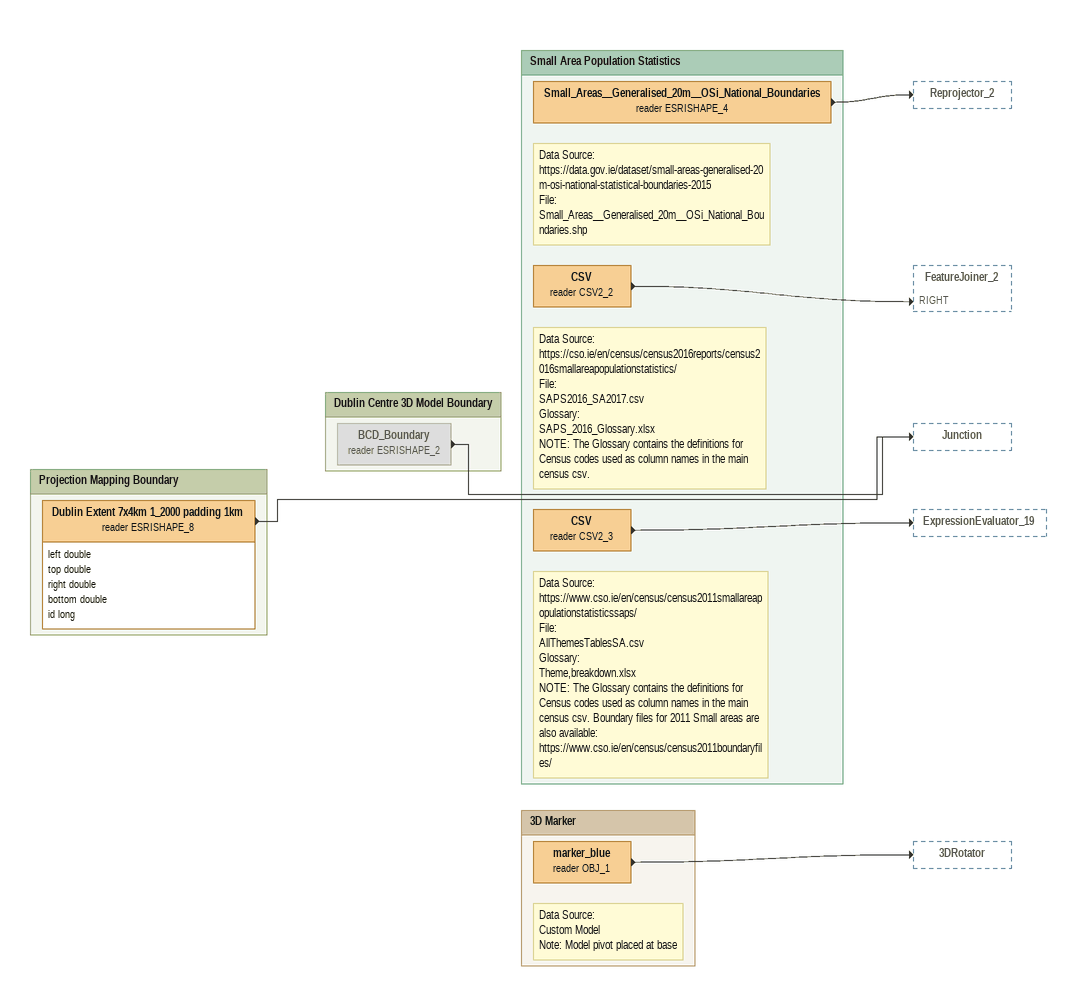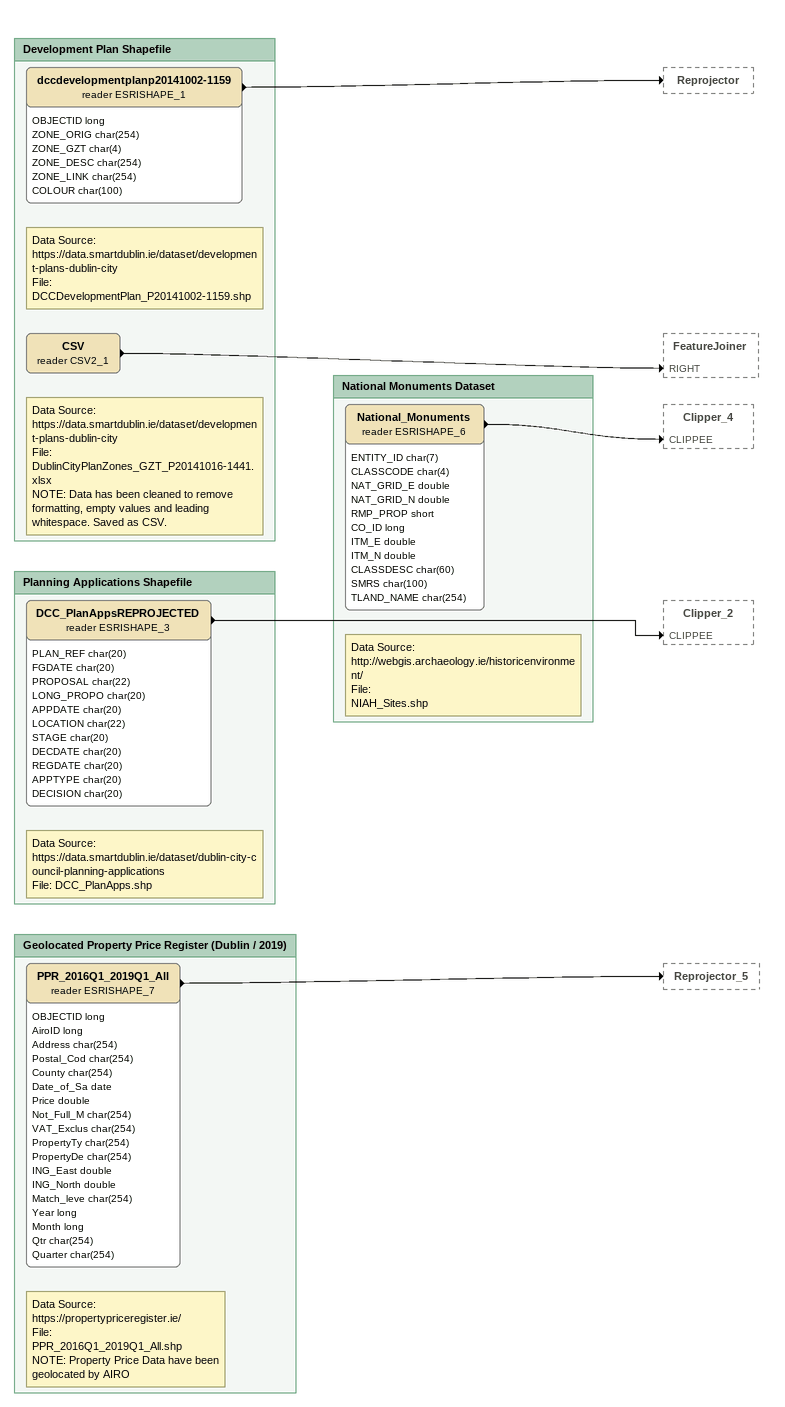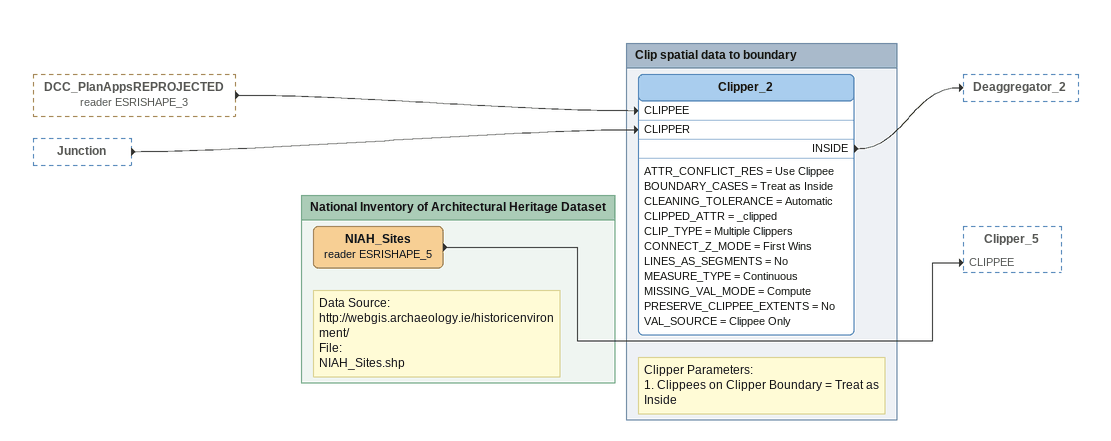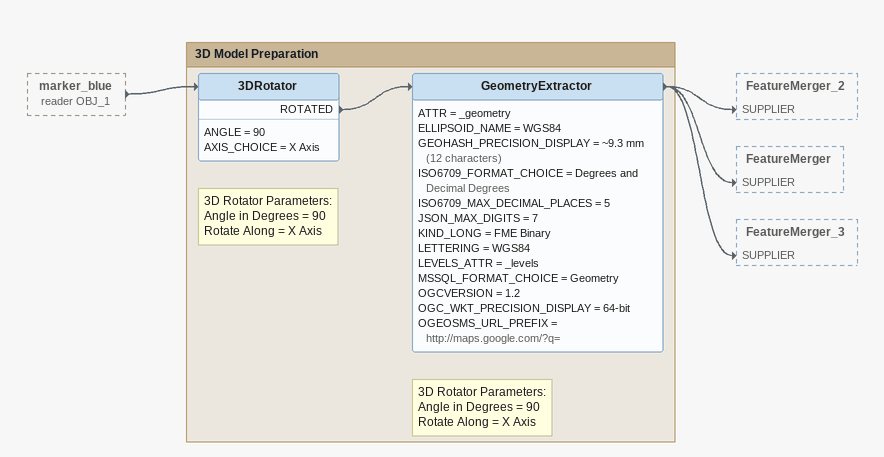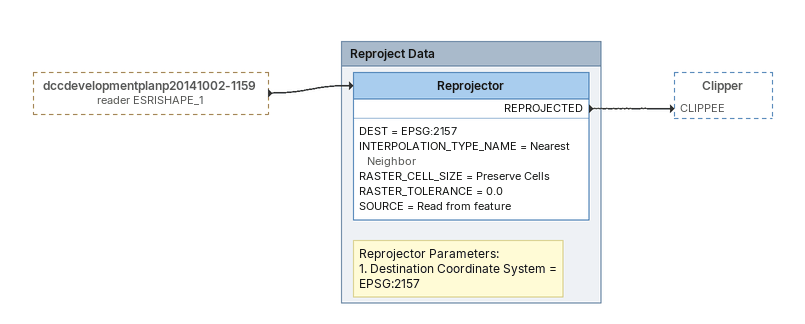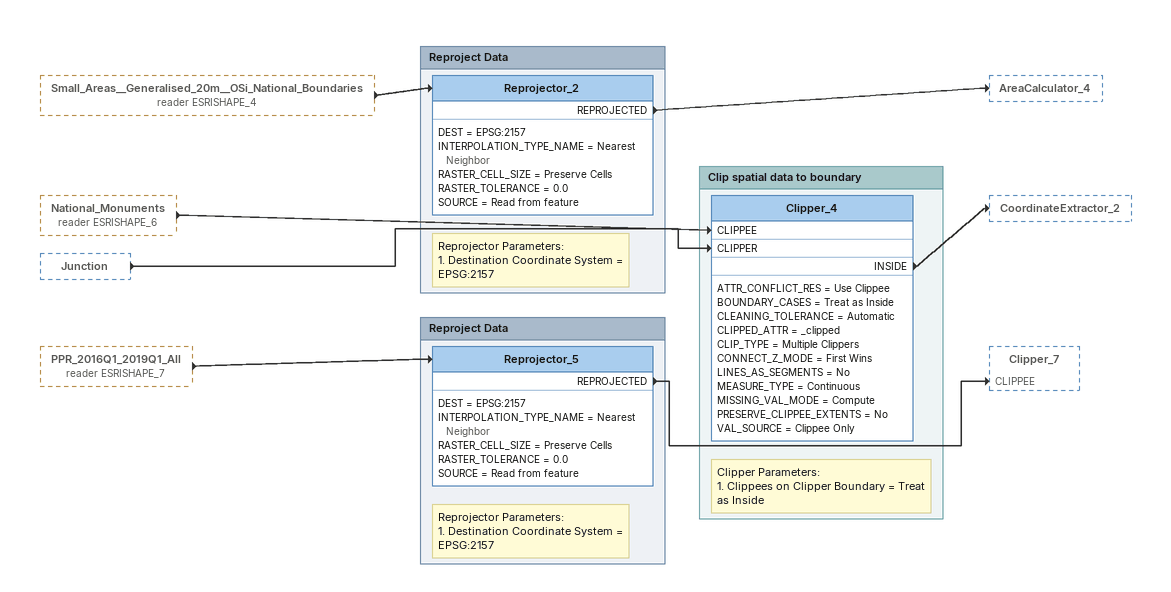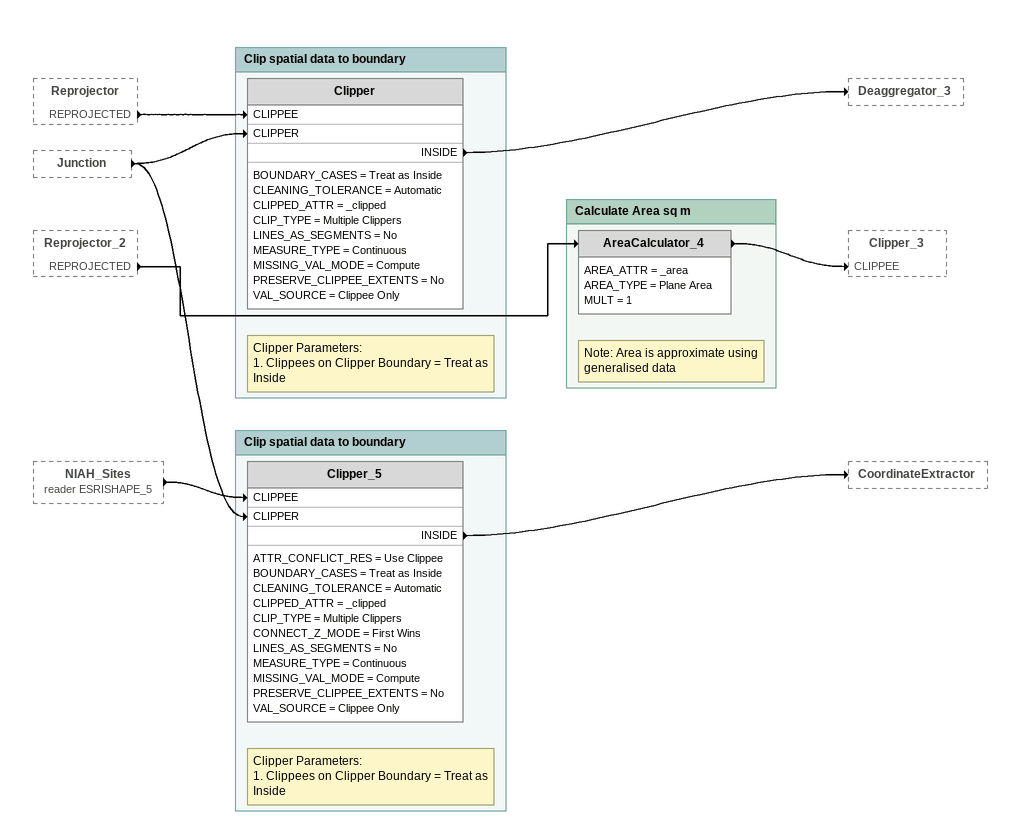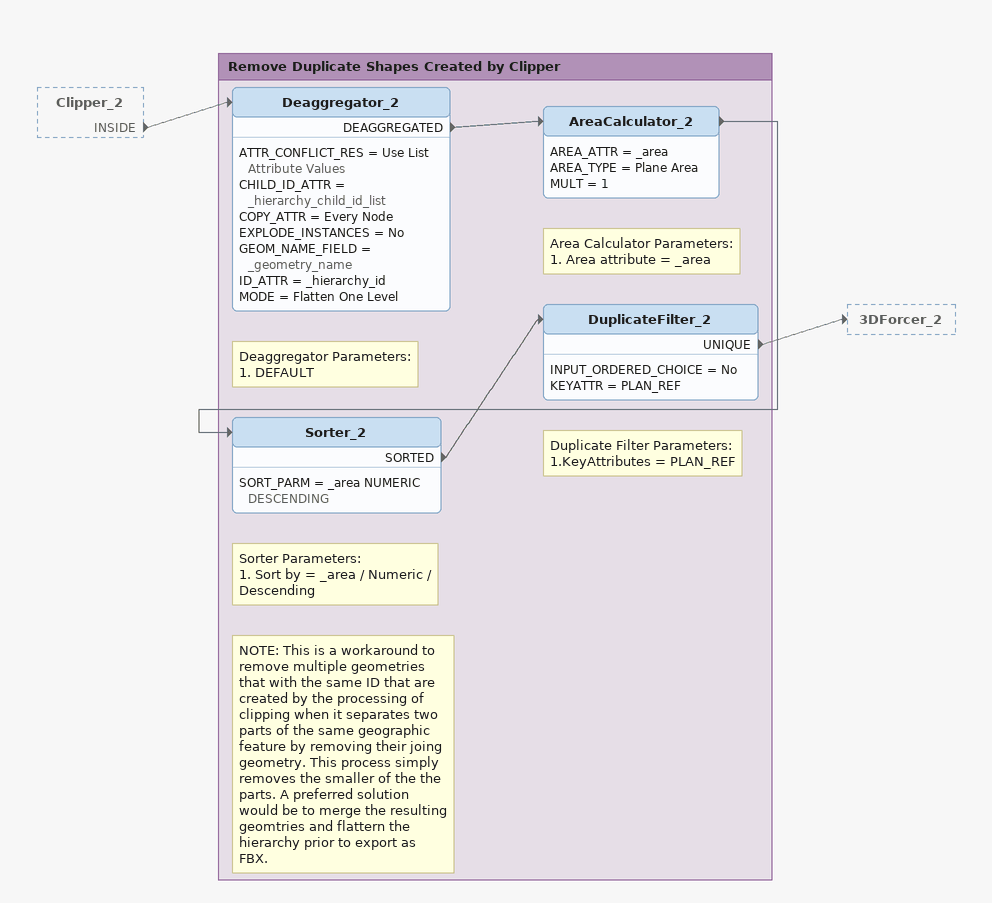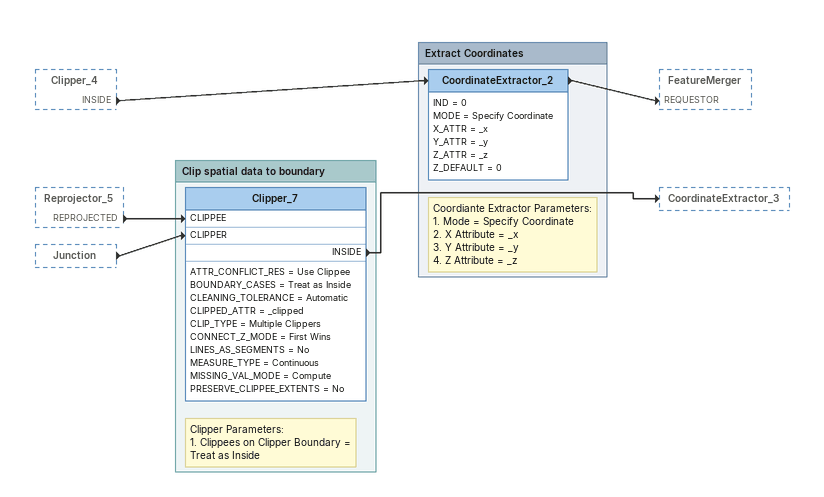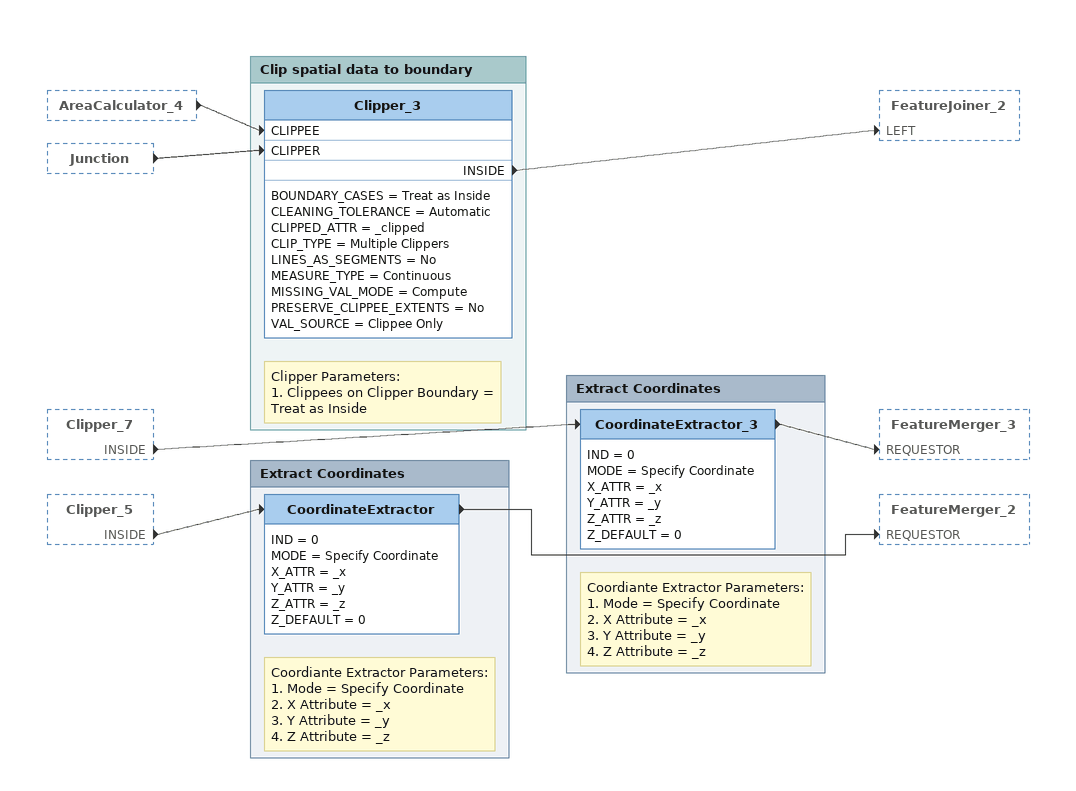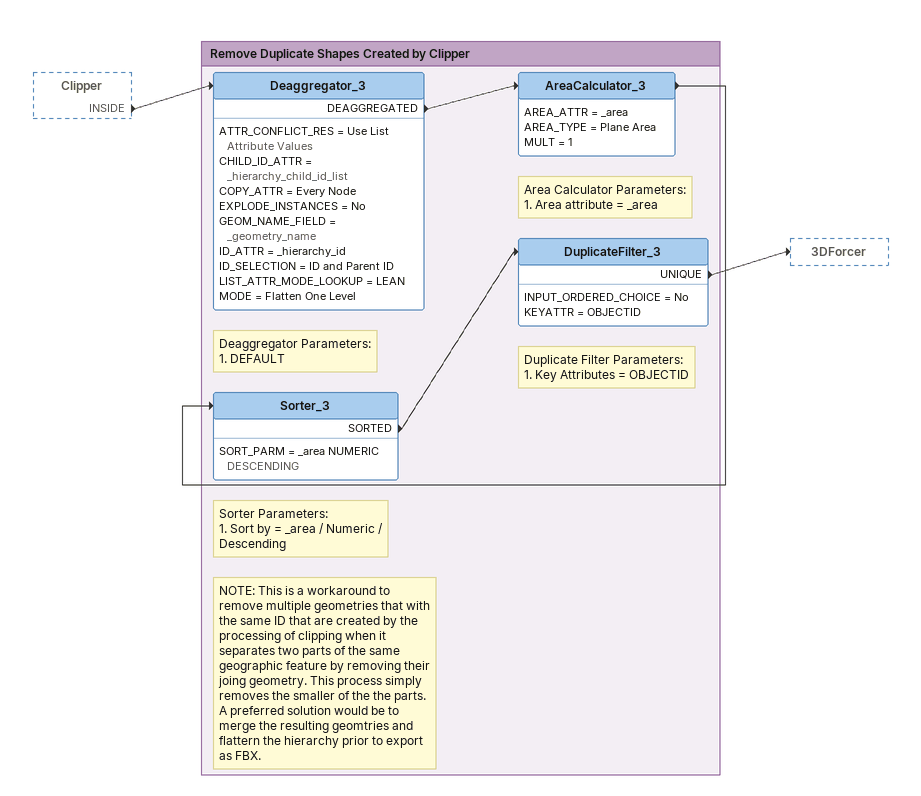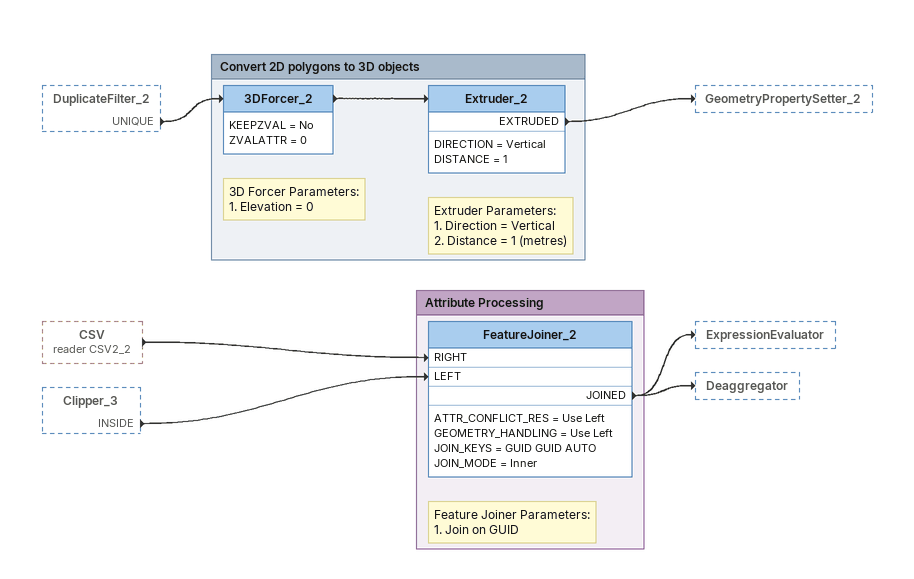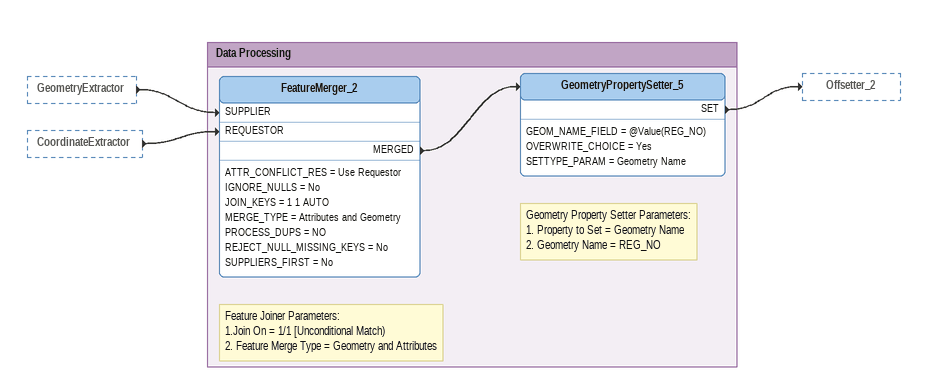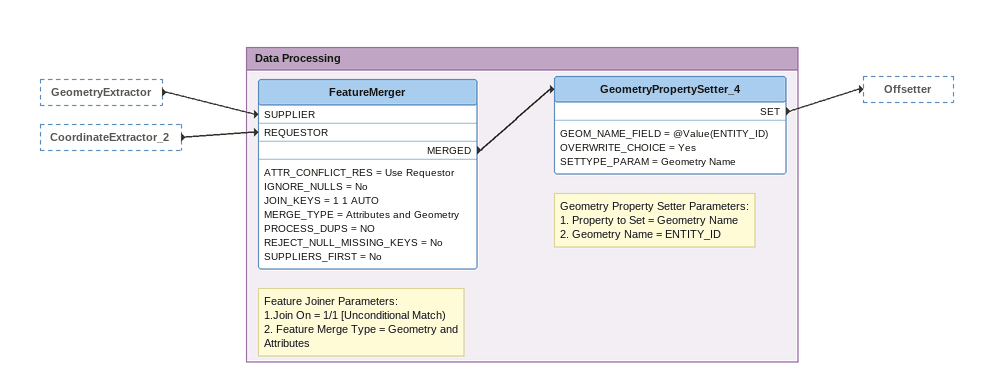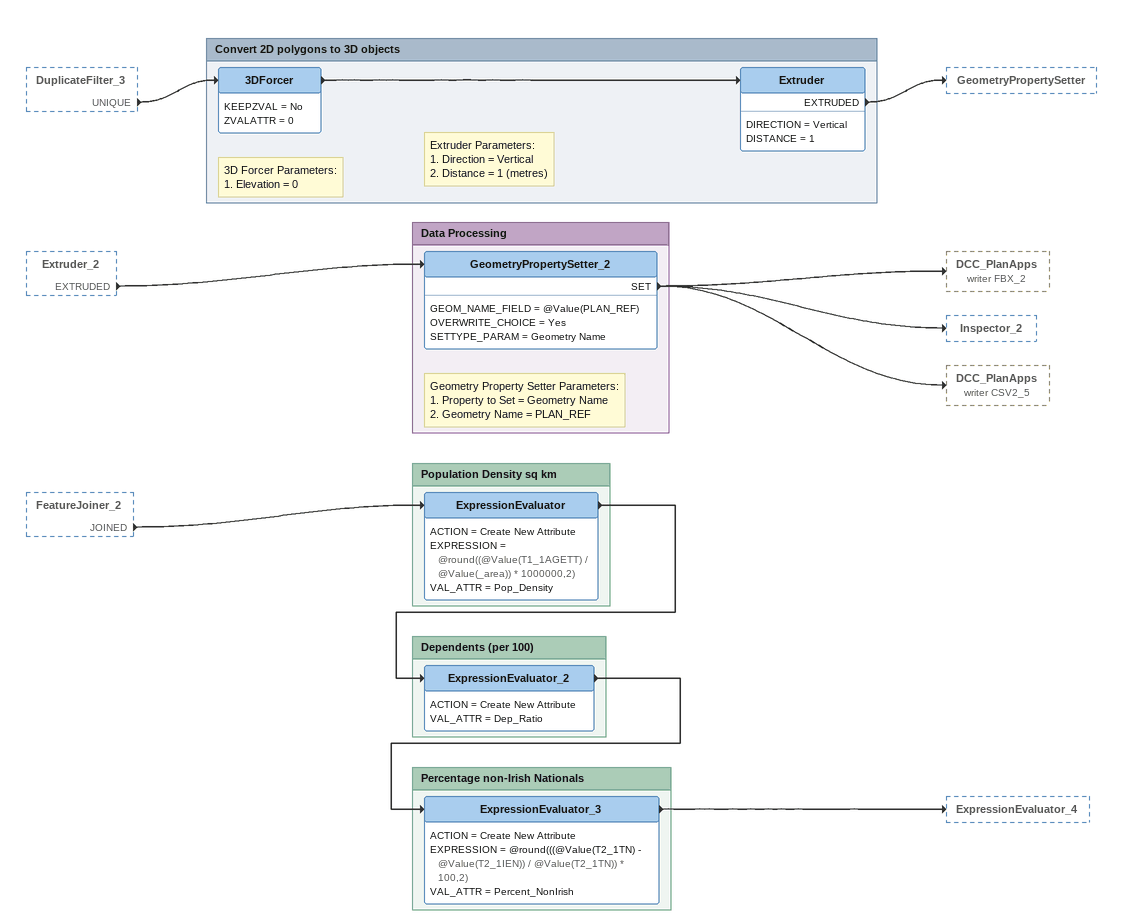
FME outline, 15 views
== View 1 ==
Bookmark: Projection Mapping Boundary
Dublin Extent 7x4km 1_2000 padding 1km (reader ESRISHAPE_8)
    attributes: left double, top double, right double, bottom double, id long
    -> Junction

Bookmark: Dublin Centre 3D Model Boundary
BCD_Boundary (reader ESRISHAPE_2) [off]
    -> Junction

Bookmark: Small Area Population Statistics
Note: Data Source: / https://data.gov.ie/dataset/small-areas-generalised-20m-osi-national-statistical-boundaries-2015 / File: / Small_Areas__Generalised_20m__OSi_National_Boundaries.shp
Small_Areas__Generalised_20m__OSi_National_Boundaries (reader ESRISHAPE_4)
    -> Reprojector_2
Note: Data Source: / https://cso.ie/en/census/census2016reports/census2016smallareapopulationstatistics/ / File: / SAPS2016_SA2017.csv / Glossary: / SAPS_2016_Glossary.xlsx / NOTE: The Glossary contains the definitions for Census codes used as column names in the main census csv.
CSV (reader CSV2_2)
    -> FeatureJoiner_2 [RIGHT]
Note: Data Source: / https://www.cso.ie/en/census/census2011smallareapopulationstatisticssaps/ / File: / AllThemesTablesSA.csv / Glossary: / Theme,breakdown.xlsx / NOTE: The Glossary contains the definitions for Census codes used as column names in the main census csv. Boundary files for 2011 Small areas are also available: / https://www.cso.ie/en/census/census2011boundaryfiles/
CSV (reader CSV2_3)
    -> ExpressionEvaluator_19

Bookmark: 3D Marker
Note: Data Source: / Custom Model / Note: Model pivot placed at base
marker_blue (reader OBJ_1)
    -> 3DRotator

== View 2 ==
Bookmark: Development Plan Shapefile
Note: Data Source: / https://data.smartdublin.ie/dataset/development-plans-dublin-city / File: DCCDevelopmentPlan_P20141002-1159.shp
dccdevelopmentplanp20141002-1159 (reader ESRISHAPE_1)
    attributes: OBJECTID long, ZONE_ORIG char(254), ZONE_GZT char(4), ZONE_DESC char(254), ZONE_LINK char(254), COLOUR char(100)
    -> Reprojector
Note: Data Source: / https://data.smartdublin.ie/dataset/development-plans-dublin-city / File: DublinCityPlanZones_GZT_P20141016-1441.xlsx / NOTE: Data has been cleaned to remove formatting, empty values and leading whitespace. Saved as CSV.
CSV (reader CSV2_1)
    -> FeatureJoiner [RIGHT]

Bookmark: Planning Applications Shapefile
Note: Data Source: / https://data.smartdublin.ie/dataset/dublin-city-council-planning-applications / File: DCC_PlanApps.shp
DCC_PlanAppsREPROJECTED (reader ESRISHAPE_3)
    attributes: PLAN_REF char(20), FGDATE char(20), PROPOSAL char(22), LONG_PROPO char(20), APPDATE char(20), LOCATION char(22), STAGE char(20), DECDATE char(20), REGDATE char(20), APPTYPE char(20), DECISION char(20)
    -> Clipper_2 [CLIPPEE]

Bookmark: Geolocated Property Price Register (Dublin / 2019)
Note: Data Source: / https://propertypriceregister.ie/ / File: / PPR_2016Q1_2019Q1_All.shp / NOTE: Property Price Data have been geolocated by AIRO
PPR_2016Q1_2019Q1_All (reader ESRISHAPE_7)
    attributes: OBJECTID long, AiroID long, Address char(254), Postal_Cod char(254), County char(254), Date_of_Sa date, Price double, Not_Full_M char(254), VAT_Exclus char(254), PropertyTy char(254), PropertyDe char(254), ING_East double, ING_North double, Match_leve char(254), Year long, Month long, Qtr char(254), Quarter char(254)
    -> Reprojector_5

Bookmark: National Monuments Dataset
Note: Data Source: / http://webgis.archaeology.ie/historicenvironment/ / File: / NIAH_Sites.shp
National_Monuments (reader ESRISHAPE_6)
    attributes: ENTITY_ID char(7), CLASSCODE char(4), NAT_GRID_E double, NAT_GRID_N double, RMP_PROP short, CO_ID long, ITM_E double, ITM_N double, CLASSDESC char(60), SMRS char(100), TLAND_NAME char(254)
    -> Clipper_4 [CLIPPEE]

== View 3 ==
DCC_PlanAppsREPROJECTED (reader ESRISHAPE_3) [outside]
    -> Clipper_2 [CLIPPEE]
Junction [outside]
    -> Clipper_2 [CLIPPER]

Bookmark: Clip spatial data to boundary
Note: Clipper Parameters: / 1. Clippees on Clipper Boundary = Treat as Inside
Clipper_2
    ATTR_CONFLICT_RES = Use Clippee
    BOUNDARY_CASES = Treat as Inside
    CLEANING_TOLERANCE = Automatic
    CLIPPED_ATTR = _clipped
    CLIP_TYPE = Multiple Clippers
    CONNECT_Z_MODE = First Wins
    LINES_AS_SEGMENTS = No
    MEASURE_TYPE = Continuous
    MISSING_VAL_MODE = Compute
    PRESERVE_CLIPPEE_EXTENTS = No
    VAL_SOURCE = Clippee Only
    INSIDE -> Deaggregator_2

Bookmark: National Inventory of Architectural Heritage Dataset
Note: Data Source: / http://webgis.archaeology.ie/historicenvironment/ / File: / NIAH_Sites.shp
NIAH_Sites (reader ESRISHAPE_5)
    -> Clipper_5 [CLIPPEE]

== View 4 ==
marker_blue (reader OBJ_1) [outside]
    -> 3DRotator

Bookmark: 3D Model Preparation
Note: 3D Rotator Parameters: / Angle in Degrees = 90 / Rotate Along = X Axis
3DRotator
    ANGLE = 90
    AXIS_CHOICE = X Axis
    ROTATED -> GeometryExtractor
Note: 3D Rotator Parameters: / Angle in Degrees = 90 / Rotate Along = X Axis
GeometryExtractor
    ATTR = _geometry
    ELLIPSOID_NAME = WGS84
    GEOHASH_PRECISION_DISPLAY = ~9.3 mm (12 characters)
    ISO6709_FORMAT_CHOICE = Degrees and Decimal Degrees
    ISO6709_MAX_DECIMAL_PLACES = 5
    JSON_MAX_DIGITS = 7
    KIND_LONG = FME Binary
    LETTERING = WGS84
    LEVELS_ATTR = _levels
    MSSQL_FORMAT_CHOICE = Geometry
    OGCVERSION = 1.2
    OGC_WKT_PRECISION_DISPLAY = 64-bit
    OGEOSMS_URL_PREFIX = http://maps.google.com/?q=
    -> FeatureMerger_2 [SUPPLIER]
    -> FeatureMerger [SUPPLIER]
    -> FeatureMerger_3 [SUPPLIER]

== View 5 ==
dccdevelopmentplanp20141002-1159 (reader ESRISHAPE_1) [outside]
    -> Reprojector

Bookmark: Reproject Data
Note: Reprojector Parameters: / 1. Destination Coordinate System = EPSG:2157
Reprojector
    DEST = EPSG:2157
    INTERPOLATION_TYPE_NAME = Nearest Neighbor
    RASTER_CELL_SIZE = Preserve Cells
    RASTER_TOLERANCE = 0.0
    SOURCE = Read from feature
    REPROJECTED -> Clipper [CLIPPEE]

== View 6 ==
Small_Areas__Generalised_20m__OSi_National_Boundaries (reader ESRISHAPE_4) [outside]
    -> Reprojector_2
National_Monuments (reader ESRISHAPE_6) [outside]
    -> Clipper_4 [CLIPPEE]
Junction [outside]
    -> Clipper_4 [CLIPPER]
PPR_2016Q1_2019Q1_All (reader ESRISHAPE_7) [outside]
    -> Reprojector_5

Bookmark: Reproject Data
Note: Reprojector Parameters: / 1. Destination Coordinate System = EPSG:2157
Reprojector_2
    DEST = EPSG:2157
    INTERPOLATION_TYPE_NAME = Nearest Neighbor
    RASTER_CELL_SIZE = Preserve Cells
    RASTER_TOLERANCE = 0.0
    SOURCE = Read from feature
    REPROJECTED -> AreaCalculator_4

Bookmark: Reproject Data
Note: Reprojector Parameters: / 1. Destination Coordinate System = EPSG:2157
Reprojector_5
    DEST = EPSG:2157
    INTERPOLATION_TYPE_NAME = Nearest Neighbor
    RASTER_CELL_SIZE = Preserve Cells
    RASTER_TOLERANCE = 0.0
    SOURCE = Read from feature
    REPROJECTED -> Clipper_7 [CLIPPEE]

Bookmark: Clip spatial data to boundary
Note: Clipper Parameters: / 1. Clippees on Clipper Boundary = Treat as Inside
Clipper_4
    ATTR_CONFLICT_RES = Use Clippee
    BOUNDARY_CASES = Treat as Inside
    CLEANING_TOLERANCE = Automatic
    CLIPPED_ATTR = _clipped
    CLIP_TYPE = Multiple Clippers
    CONNECT_Z_MODE = First Wins
    LINES_AS_SEGMENTS = No
    MEASURE_TYPE = Continuous
    MISSING_VAL_MODE = Compute
    PRESERVE_CLIPPEE_EXTENTS = No
    VAL_SOURCE = Clippee Only
    INSIDE -> CoordinateExtractor_2

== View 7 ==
Reprojector [outside]
    REPROJECTED -> Clipper [CLIPPEE]
Junction [outside]
    -> Clipper [CLIPPER]
    -> Clipper_5 [CLIPPER]
Reprojector_2 [outside]
    REPROJECTED -> AreaCalculator_4
NIAH_Sites (reader ESRISHAPE_5) [outside]
    -> Clipper_5 [CLIPPEE]

Bookmark: Clip spatial data to boundary
Note: Clipper Parameters: / 1. Clippees on Clipper Boundary = Treat as Inside
Clipper
    BOUNDARY_CASES = Treat as Inside
    CLEANING_TOLERANCE = Automatic
    CLIPPED_ATTR = _clipped
    CLIP_TYPE = Multiple Clippers
    LINES_AS_SEGMENTS = No
    MEASURE_TYPE = Continuous
    MISSING_VAL_MODE = Compute
    PRESERVE_CLIPPEE_EXTENTS = No
    VAL_SOURCE = Clippee Only
    INSIDE -> Deaggregator_3

Bookmark: Calculate Area sq m
Note: Note: Area is approximate using generalised data
AreaCalculator_4
    AREA_ATTR = _area
    AREA_TYPE = Plane Area
    MULT = 1
    -> Clipper_3 [CLIPPEE]

Bookmark: Clip spatial data to boundary
Note: Clipper Parameters: / 1. Clippees on Clipper Boundary = Treat as Inside
Clipper_5
    ATTR_CONFLICT_RES = Use Clippee
    BOUNDARY_CASES = Treat as Inside
    CLEANING_TOLERANCE = Automatic
    CLIPPED_ATTR = _clipped
    CLIP_TYPE = Multiple Clippers
    CONNECT_Z_MODE = First Wins
    LINES_AS_SEGMENTS = No
    MEASURE_TYPE = Continuous
    MISSING_VAL_MODE = Compute
    PRESERVE_CLIPPEE_EXTENTS = No
    VAL_SOURCE = Clippee Only
    INSIDE -> CoordinateExtractor

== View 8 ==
Clipper_2 [outside]
    INSIDE -> Deaggregator_2

Bookmark: Remove Duplicate Shapes Created by Clipper
Note: Deaggregator Parameters: / 1. DEFAULT
Deaggregator_2
    ATTR_CONFLICT_RES = Use List Attribute Values
    CHILD_ID_ATTR = _hierarchy_child_id_list
    COPY_ATTR = Every Node
    EXPLODE_INSTANCES = No
    GEOM_NAME_FIELD = _geometry_name
    ID_ATTR = _hierarchy_id
    MODE = Flatten One Level
    DEAGGREGATED -> AreaCalculator_2
Note: Area Calculator Parameters: / 1. Area attribute = _area
AreaCalculator_2
    AREA_ATTR = _area
    AREA_TYPE = Plane Area
    MULT = 1
    -> Sorter_2
Note: Sorter Parameters: / 1. Sort by = _area / Numeric / Descending
Note: NOTE: This is a workaround to remove multiple geometries that with the same ID that are created by the processing of clipping when it separates two parts of the same geographic feature by removing their joing geometry. This process simply removes the smaller of the the parts. A preferred solution would be to merge the resulting geomtries and flattern the hierarchy prior to export as FBX.
Sorter_2
    SORT_PARM = _area NUMERIC DESCENDING
    SORTED -> DuplicateFilter_2
Note: Duplicate Filter Parameters: / 1.KeyAttributes = PLAN_REF
DuplicateFilter_2
    INPUT_ORDERED_CHOICE = No
    KEYATTR = PLAN_REF
    UNIQUE -> 3DForcer_2

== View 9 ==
Clipper_4 [outside]
    INSIDE -> CoordinateExtractor_2
Reprojector_5 [outside]
    REPROJECTED -> Clipper_7 [CLIPPEE]
Junction [outside]
    -> Clipper_7 [CLIPPER]

Bookmark: Clip spatial data to boundary
Note: Clipper Parameters: / 1. Clippees on Clipper Boundary = Treat as Inside
Clipper_7
    ATTR_CONFLICT_RES = Use Clippee
    BOUNDARY_CASES = Treat as Inside
    CLEANING_TOLERANCE = Automatic
    CLIPPED_ATTR = _clipped
    CLIP_TYPE = Multiple Clippers
    CONNECT_Z_MODE = First Wins
    LINES_AS_SEGMENTS = No
    MEASURE_TYPE = Continuous
    MISSING_VAL_MODE = Compute
    PRESERVE_CLIPPEE_EXTENTS = No
    INSIDE -> CoordinateExtractor_3

Bookmark: Extract Coordinates
Note: Coordiante Extractor Parameters: / 1. Mode = Specify Coordinate / 2. X Attribute = _x / 3. Y Attribute = _y / 4. Z Attribute = _z
CoordinateExtractor_2
    IND = 0
    MODE = Specify Coordinate
    X_ATTR = _x
    Y_ATTR = _y
    Z_ATTR = _z
    Z_DEFAULT = 0
    -> FeatureMerger [REQUESTOR]

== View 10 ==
AreaCalculator_4 [outside]
    -> Clipper_3 [CLIPPEE]
Junction [outside]
    -> Clipper_3 [CLIPPER]
Clipper_7 [outside]
    INSIDE -> CoordinateExtractor_3
Clipper_5 [outside]
    INSIDE -> CoordinateExtractor

Bookmark: Clip spatial data to boundary
Note: Clipper Parameters: / 1. Clippees on Clipper Boundary = Treat as Inside
Clipper_3
    BOUNDARY_CASES = Treat as Inside
    CLEANING_TOLERANCE = Automatic
    CLIPPED_ATTR = _clipped
    CLIP_TYPE = Multiple Clippers
    LINES_AS_SEGMENTS = No
    MEASURE_TYPE = Continuous
    MISSING_VAL_MODE = Compute
    PRESERVE_CLIPPEE_EXTENTS = No
    VAL_SOURCE = Clippee Only
    INSIDE -> FeatureJoiner_2 [LEFT]

Bookmark: Extract Coordinates
Note: Coordiante Extractor Parameters: / 1. Mode = Specify Coordinate / 2. X Attribute = _x / 3. Y Attribute = _y / 4. Z Attribute = _z
CoordinateExtractor_3
    IND = 0
    MODE = Specify Coordinate
    X_ATTR = _x
    Y_ATTR = _y
    Z_ATTR = _z
    Z_DEFAULT = 0
    -> FeatureMerger_3 [REQUESTOR]

Bookmark: Extract Coordinates
Note: Coordiante Extractor Parameters: / 1. Mode = Specify Coordinate / 2. X Attribute = _x / 3. Y Attribute = _y / 4. Z Attribute = _z
CoordinateExtractor
    IND = 0
    MODE = Specify Coordinate
    X_ATTR = _x
    Y_ATTR = _y
    Z_ATTR = _z
    Z_DEFAULT = 0
    -> FeatureMerger_2 [REQUESTOR]

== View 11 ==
Clipper [outside]
    INSIDE -> Deaggregator_3

Bookmark: Remove Duplicate Shapes Created by Clipper
Note: Deaggregator Parameters: / 1. DEFAULT
Deaggregator_3
    ATTR_CONFLICT_RES = Use List Attribute Values
    CHILD_ID_ATTR = _hierarchy_child_id_list
    COPY_ATTR = Every Node
    EXPLODE_INSTANCES = No
    GEOM_NAME_FIELD = _geometry_name
    ID_ATTR = _hierarchy_id
    ID_SELECTION = ID and Parent ID
    LIST_ATTR_MODE_LOOKUP = LEAN
    MODE = Flatten One Level
    DEAGGREGATED -> AreaCalculator_3
Note: Area Calculator Parameters: / 1. Area attribute = _area
AreaCalculator_3
    AREA_ATTR = _area
    AREA_TYPE = Plane Area
    MULT = 1
    -> Sorter_3
Note: Sorter Parameters: / 1. Sort by = _area / Numeric / Descending
Note: NOTE: This is a workaround to remove multiple geometries that with the same ID that are created by the processing of clipping when it separates two parts of the same geographic feature by removing their joing geometry. This process simply removes the smaller of the the parts. A preferred solution would be to merge the resulting geomtries and flattern the hierarchy prior to export as FBX.
Sorter_3
    SORT_PARM = _area NUMERIC DESCENDING
    SORTED -> DuplicateFilter_3
Note: Duplicate Filter Parameters: / 1. Key Attributes = OBJECTID
DuplicateFilter_3
    INPUT_ORDERED_CHOICE = No
    KEYATTR = OBJECTID
    UNIQUE -> 3DForcer

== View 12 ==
DuplicateFilter_2 [outside]
    UNIQUE -> 3DForcer_2
CSV (reader CSV2_2) [outside]
    -> FeatureJoiner_2 [RIGHT]
Clipper_3 [outside]
    INSIDE -> FeatureJoiner_2 [LEFT]

Bookmark: Convert 2D polygons to 3D objects
Note: 3D Forcer Parameters: / 1. Elevation = 0
3DForcer_2
    KEEPZVAL = No
    ZVALATTR = 0
    -> Extruder_2
Note: Extruder Parameters: / 1. Direction = Vertical / 2. Distance = 1 (metres)
Extruder_2
    DIRECTION = Vertical
    DISTANCE = 1
    EXTRUDED -> GeometryPropertySetter_2

Bookmark: Attribute Processing
Note: Feature Joiner Parameters: / 1. Join on GUID
FeatureJoiner_2
    ATTR_CONFLICT_RES = Use Left
    GEOMETRY_HANDLING = Use Left
    JOIN_KEYS = GUID GUID AUTO
    JOIN_MODE = Inner
    JOINED -> ExpressionEvaluator
    JOINED -> Deaggregator

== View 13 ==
GeometryExtractor [outside]
    -> FeatureMerger_2 [SUPPLIER]
CoordinateExtractor [outside]
    -> FeatureMerger_2 [REQUESTOR]

Bookmark: Data Processing
Note: Feature Joiner Parameters: / 1.Join On = 1/1 [Unconditional Match) / 2. Feature Merge Type = Geometry and Attributes
FeatureMerger_2
    ATTR_CONFLICT_RES = Use Requestor
    IGNORE_NULLS = No
    JOIN_KEYS = 1 1 AUTO
    MERGE_TYPE = Attributes and Geometry
    PROCESS_DUPS = NO
    REJECT_NULL_MISSING_KEYS = No
    SUPPLIERS_FIRST = No
    MERGED -> GeometryPropertySetter_5
Note: Geometry Property Setter Parameters: / 1. Property to Set = Geometry Name / 2. Geometry Name = REG_NO
GeometryPropertySetter_5
    GEOM_NAME_FIELD = @Value(REG_NO)
    OVERWRITE_CHOICE = Yes
    SETTYPE_PARAM = Geometry Name
    SET -> Offsetter_2

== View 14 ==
GeometryExtractor [outside]
    -> FeatureMerger [SUPPLIER]
CoordinateExtractor_2 [outside]
    -> FeatureMerger [REQUESTOR]

Bookmark: Data Processing
Note: Feature Joiner Parameters: / 1.Join On = 1/1 [Unconditional Match) / 2. Feature Merge Type = Geometry and Attributes
FeatureMerger
    ATTR_CONFLICT_RES = Use Requestor
    IGNORE_NULLS = No
    JOIN_KEYS = 1 1 AUTO
    MERGE_TYPE = Attributes and Geometry
    PROCESS_DUPS = NO
    REJECT_NULL_MISSING_KEYS = No
    SUPPLIERS_FIRST = No
    MERGED -> GeometryPropertySetter_4
Note: Geometry Property Setter Parameters: / 1. Property to Set = Geometry Name / 2. Geometry Name = ENTITY_ID
GeometryPropertySetter_4
    GEOM_NAME_FIELD = @Value(ENTITY_ID)
    OVERWRITE_CHOICE = Yes
    SETTYPE_PARAM = Geometry Name
    SET -> Offsetter

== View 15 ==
DuplicateFilter_3 [outside]
    UNIQUE -> 3DForcer
Extruder_2 [outside]
    EXTRUDED -> GeometryPropertySetter_2
FeatureJoiner_2 [outside]
    JOINED -> ExpressionEvaluator

Bookmark: Convert 2D polygons to 3D objects
Note: 3D Forcer Parameters: / 1. Elevation = 0
3DForcer
    KEEPZVAL = No
    ZVALATTR = 0
    -> Extruder
Note: Extruder Parameters: / 1. Direction = Vertical / 2. Distance = 1 (metres)
Extruder
    DIRECTION = Vertical
    DISTANCE = 1
    EXTRUDED -> GeometryPropertySetter

Bookmark: Data Processing
Note: Geometry Property Setter Parameters: / 1. Property to Set = Geometry Name / 2. Geometry Name = PLAN_REF
GeometryPropertySetter_2
    GEOM_NAME_FIELD = @Value(PLAN_REF)
    OVERWRITE_CHOICE = Yes
    SETTYPE_PARAM = Geometry Name
    SET -> DCC_PlanApps (writer FBX_2)
    SET -> Inspector_2
    SET -> DCC_PlanApps (writer CSV2_5)

Bookmark: Population Density sq km
ExpressionEvaluator
    ACTION = Create New Attribute
    EXPRESSION = @round((@Value(T1_1AGETT) / @Value(_area)) * 1000000,2)
    VAL_ATTR = Pop_Density
    -> ExpressionEvaluator_2

Bookmark: Dependents (per 100)
ExpressionEvaluator_2
    ACTION = Create New Attribute
    VAL_ATTR = Dep_Ratio
    -> ExpressionEvaluator_3

Bookmark: Percentage non-Irish Nationals
ExpressionEvaluator_3
    ACTION = Create New Attribute
    EXPRESSION = @round(((@Value(T2_1TN) - @Value(T2_1IEN)) / @Value(T2_1TN)) * 100,2)
    VAL_ATTR = Percent_NonIrish
    -> ExpressionEvaluator_4
